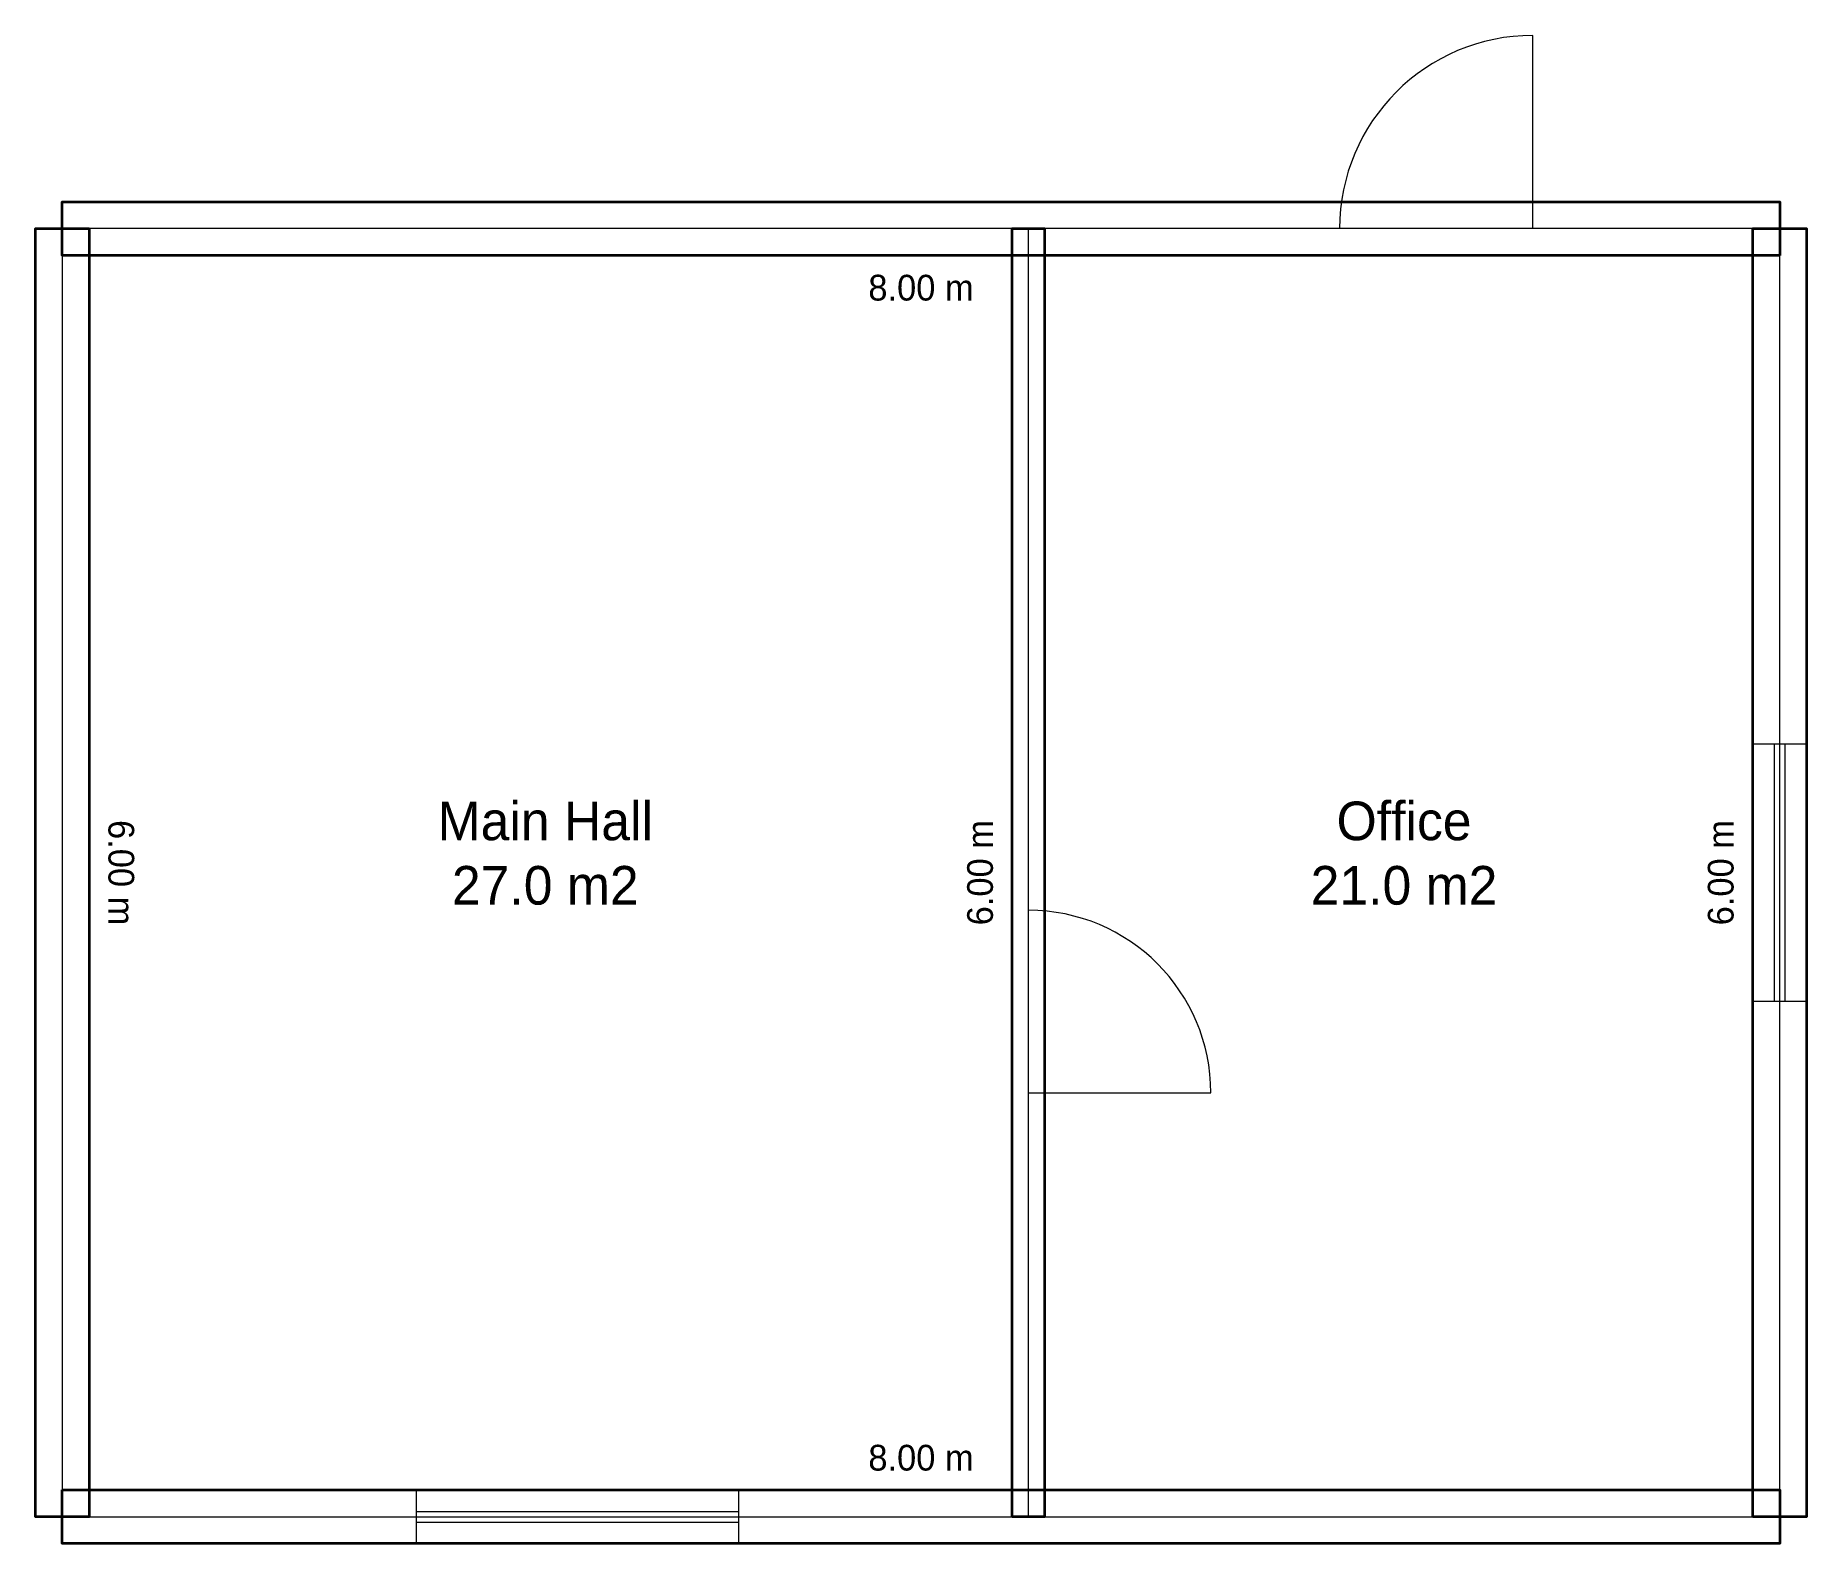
# Model space of a CAD drawing. Header units: metres. Extents: x -125 to 8125, y -125 to 6900.
import ezdxf
from ezdxf.enums import TextEntityAlignment as Align

# ---------------------------------------------------------------- set-up
doc = ezdxf.new("R2010")
doc.units = ezdxf.units.M
for name, color, linetype, lineweight in [('CENTERLINES', 5, 'Continuous', 13), ('DIMENSIONS', 3, 'Continuous', 9), ('DOORS', 1, 'Continuous', 18), ('ROOMS_TEXT', 2, 'Continuous', 15), ('WALLS', 7, 'Continuous', 35), ('WINDOWS', 4, 'Continuous', 18)]:
    doc.layers.add(name, color=color, linetype=linetype, lineweight=lineweight)

msp = doc.modelspace()

# ---------------------------------------------------------------- linework, layer by layer
at = {"layer": 'CENTERLINES'}
for p, q in [((8000, 6000), (0, 6000)), ((0, 6000), (0, 0)), ((4500, 0), (4500, 6000)), ((8000, 0), (8000, 6000)), ((0, 0), (8000, 0))]:
    msp.add_line(p, q, dxfattribs=at)
at = {"layer": 'DOORS'}
for p, q in [((6850, 6000), (6850, 6900)), ((4500, 1975), (5350, 1975))]:
    msp.add_line(p, q, dxfattribs=at)
for centre, radius, start, end in [((6850, 6000), 900, 90, 180), ((4500, 1975), 850, 0, 90)]:
    msp.add_arc(centre, radius, start, end, dxfattribs=at)
at = {"layer": 'WALLS'}
for points in [[(8000, 5875), (0, 5875), (0, 6125), (8000, 6125), (8000, 5875)], [(125, 6000), (125, 0), (-125, 0), (-125, 6000), (125, 6000)], [(4425, 0), (4425, 6000), (4575, 6000), (4575, 0), (4425, 0)], [(7875, 0), (7875, 6000), (8125, 6000), (8125, 0), (7875, 0)], [(0, 125), (8000, 125), (8000, -125), (0, -125), (0, 125)]]:
    msp.add_lwpolyline(points, dxfattribs=at)
at = {"layer": 'WINDOWS'}
for p, q in [((7975, 2400), (7975, 3600)), ((8025, 2400), (8025, 3600)), ((1650, 25), (3150, 25)), ((1650, -25), (3150, -25))]:
    msp.add_line(p, q, dxfattribs=at)
for points in [[(7875, 2400), (7875, 3600), (8125, 3600), (8125, 2400), (7875, 2400)], [(1650, 125), (3150, 125), (3150, -125), (1650, -125), (1650, 125)]]:
    msp.add_lwpolyline(points, dxfattribs=at)

# ---------------------------------------------------------------- texts
at = {"layer": 'DIMENSIONS'}
for p in [(4000, 5725), (4000, 275)]:
    msp.add_text('8.00 m', height=120, dxfattribs=at).set_placement(p, align=Align.MIDDLE_CENTER)
for rotation, p in [(-90, (275, 3000)), (90, (4275, 3000)), (90, (7725, 3000))]:
    msp.add_text('6.00 m', height=120, rotation=rotation, dxfattribs=at).set_placement(p, align=Align.MIDDLE_CENTER)
at = {"layer": 'ROOMS_TEXT', "char_height": 180, "attachment_point": 5}
for s, insert in [('Main Hall\\P27.0 m2', (2250, 3090)), ('Office\\P21.0 m2', (6250, 3090))]:
    msp.add_mtext(s, dxfattribs=dict(at, insert=insert))

doc.saveas('drawing.dxf')
